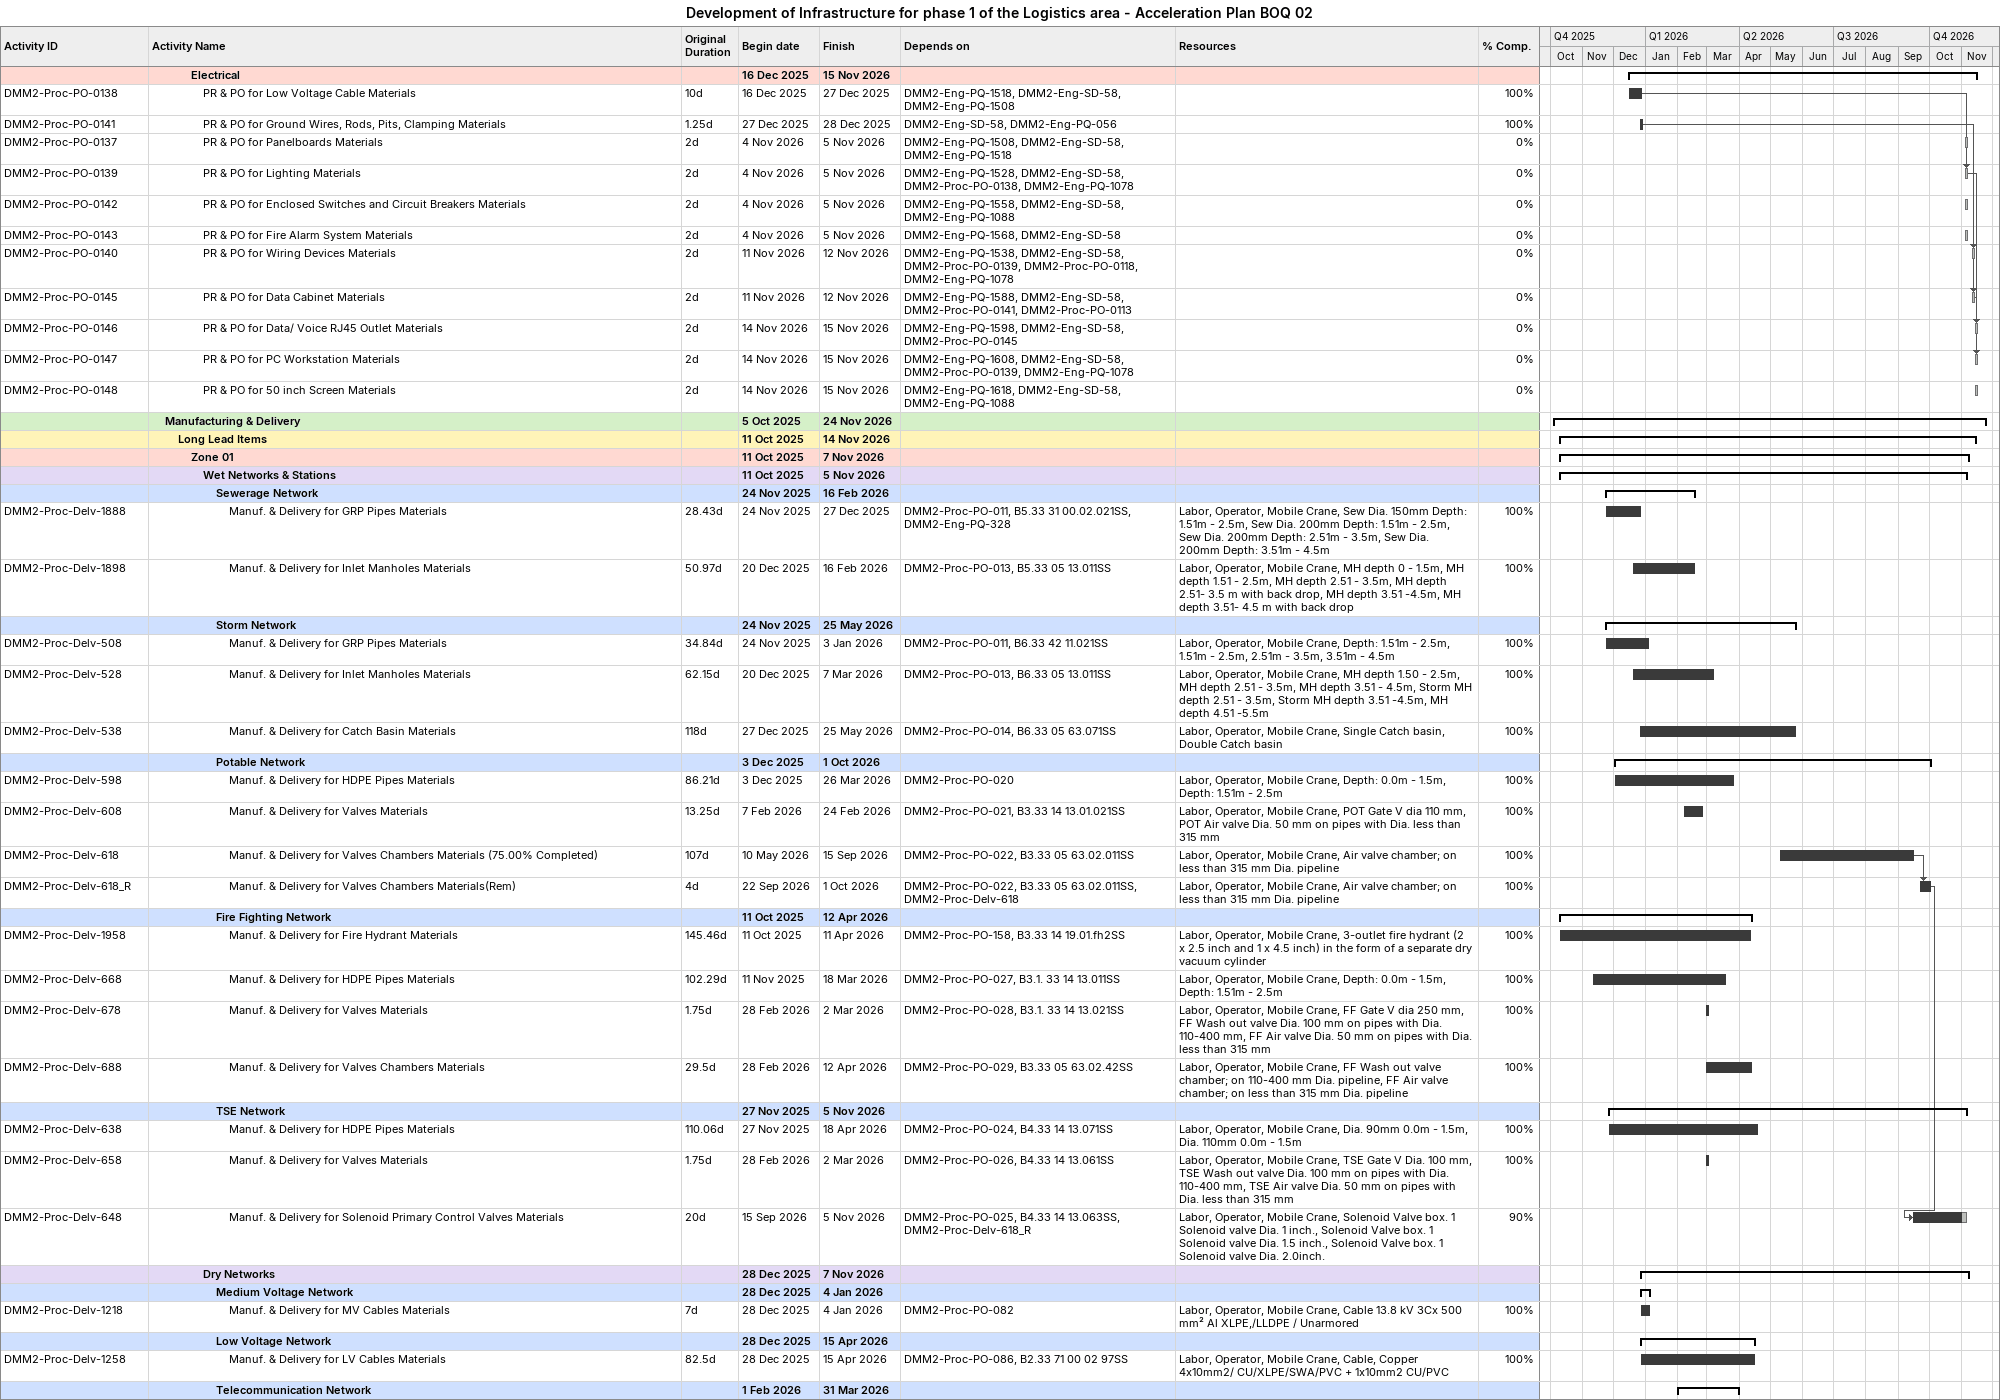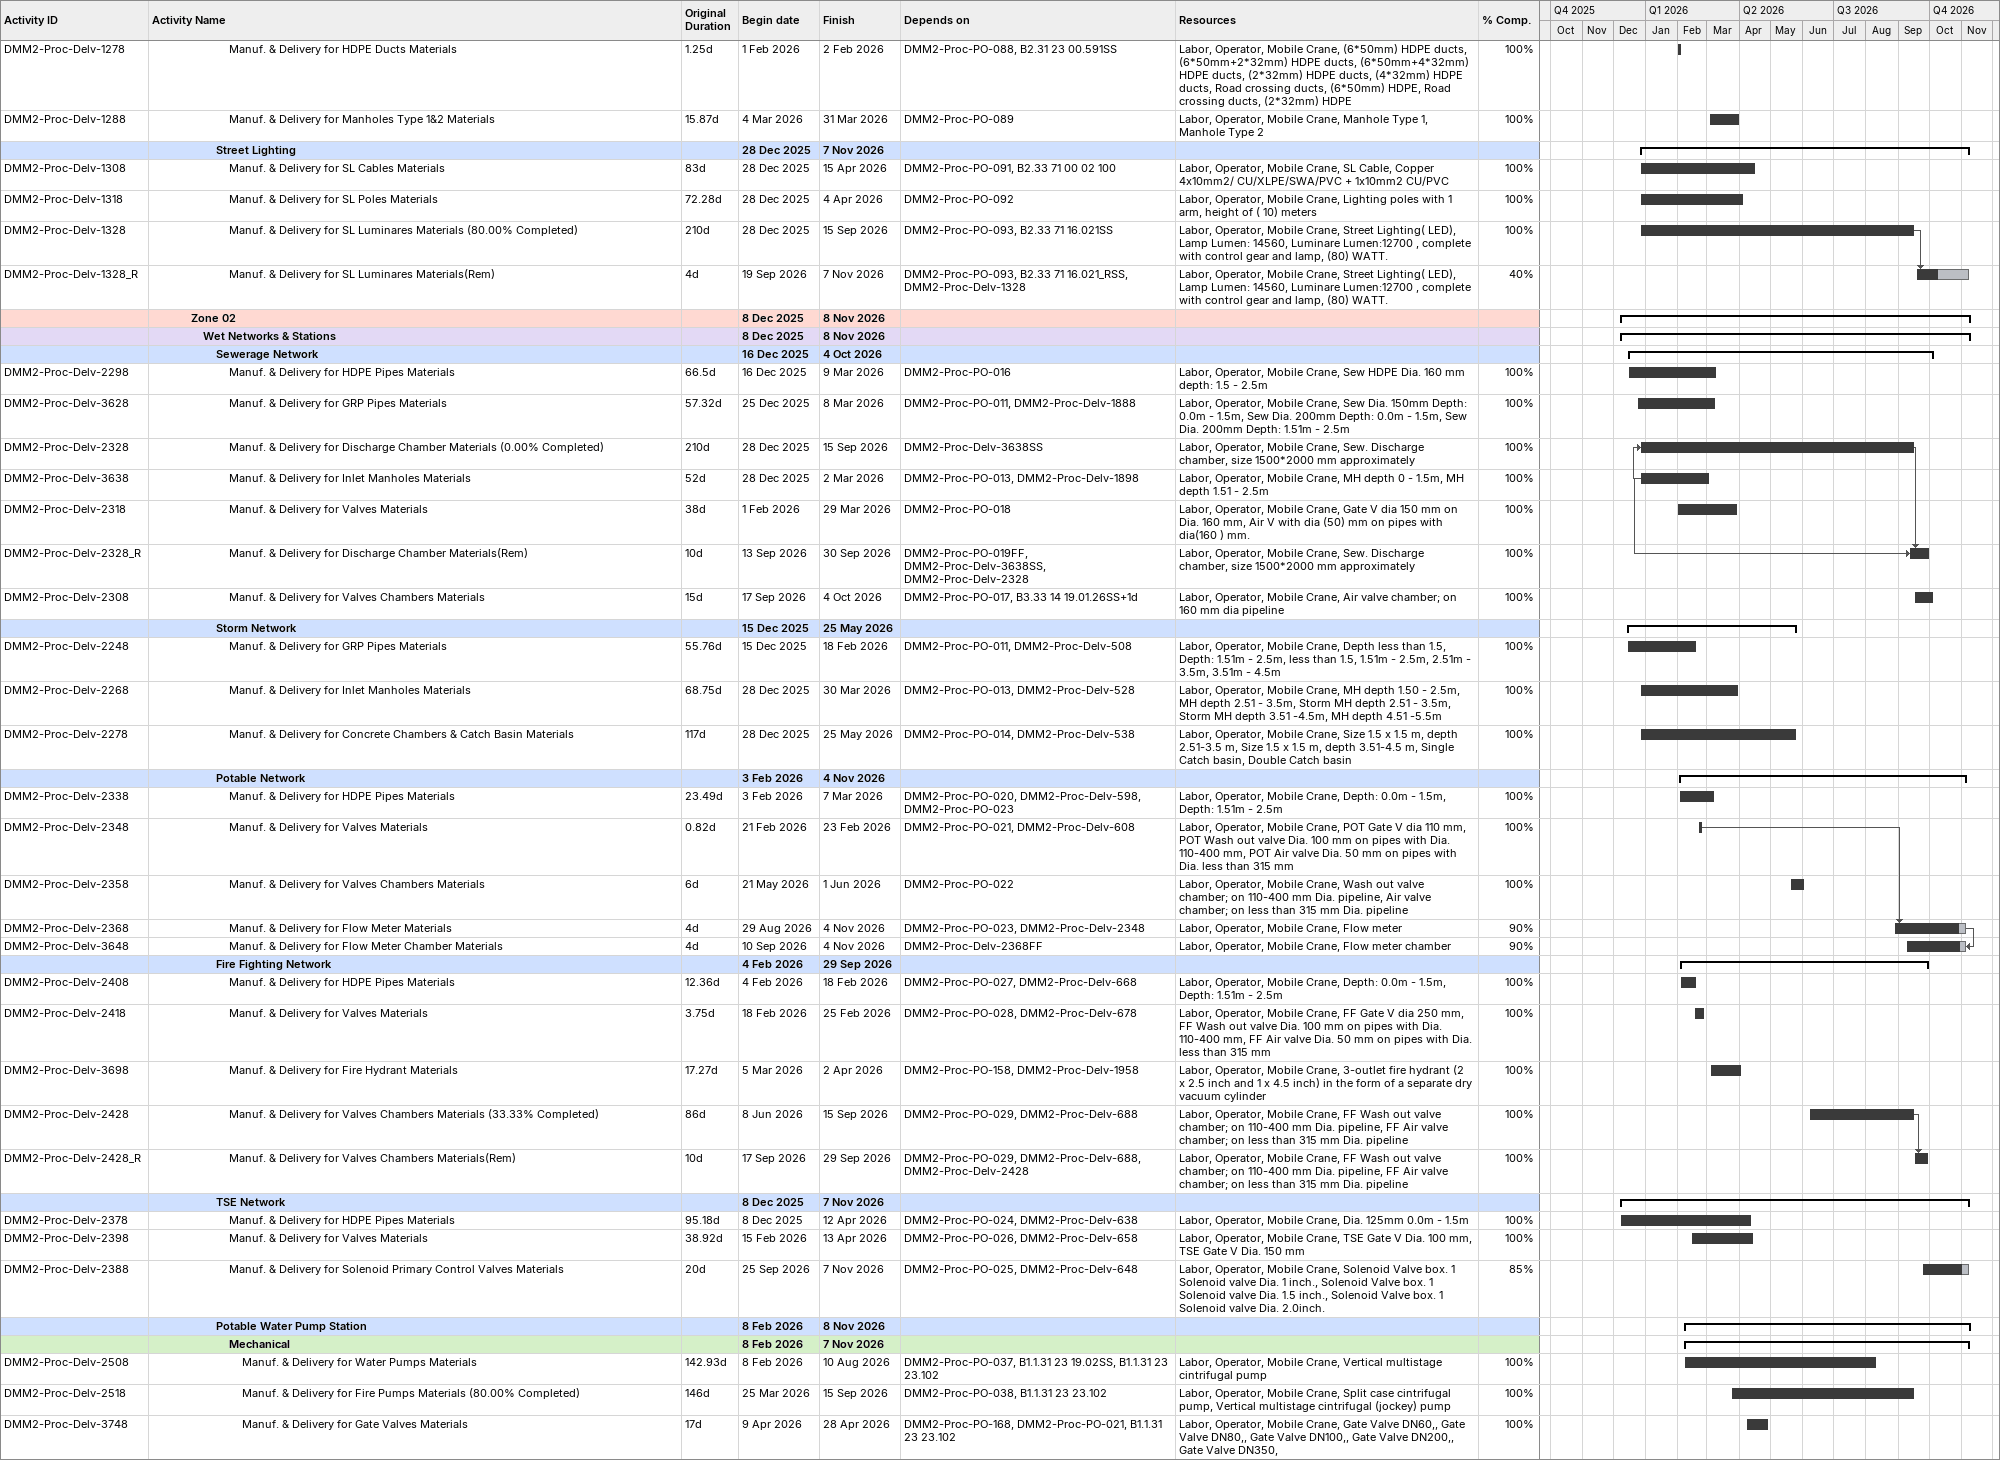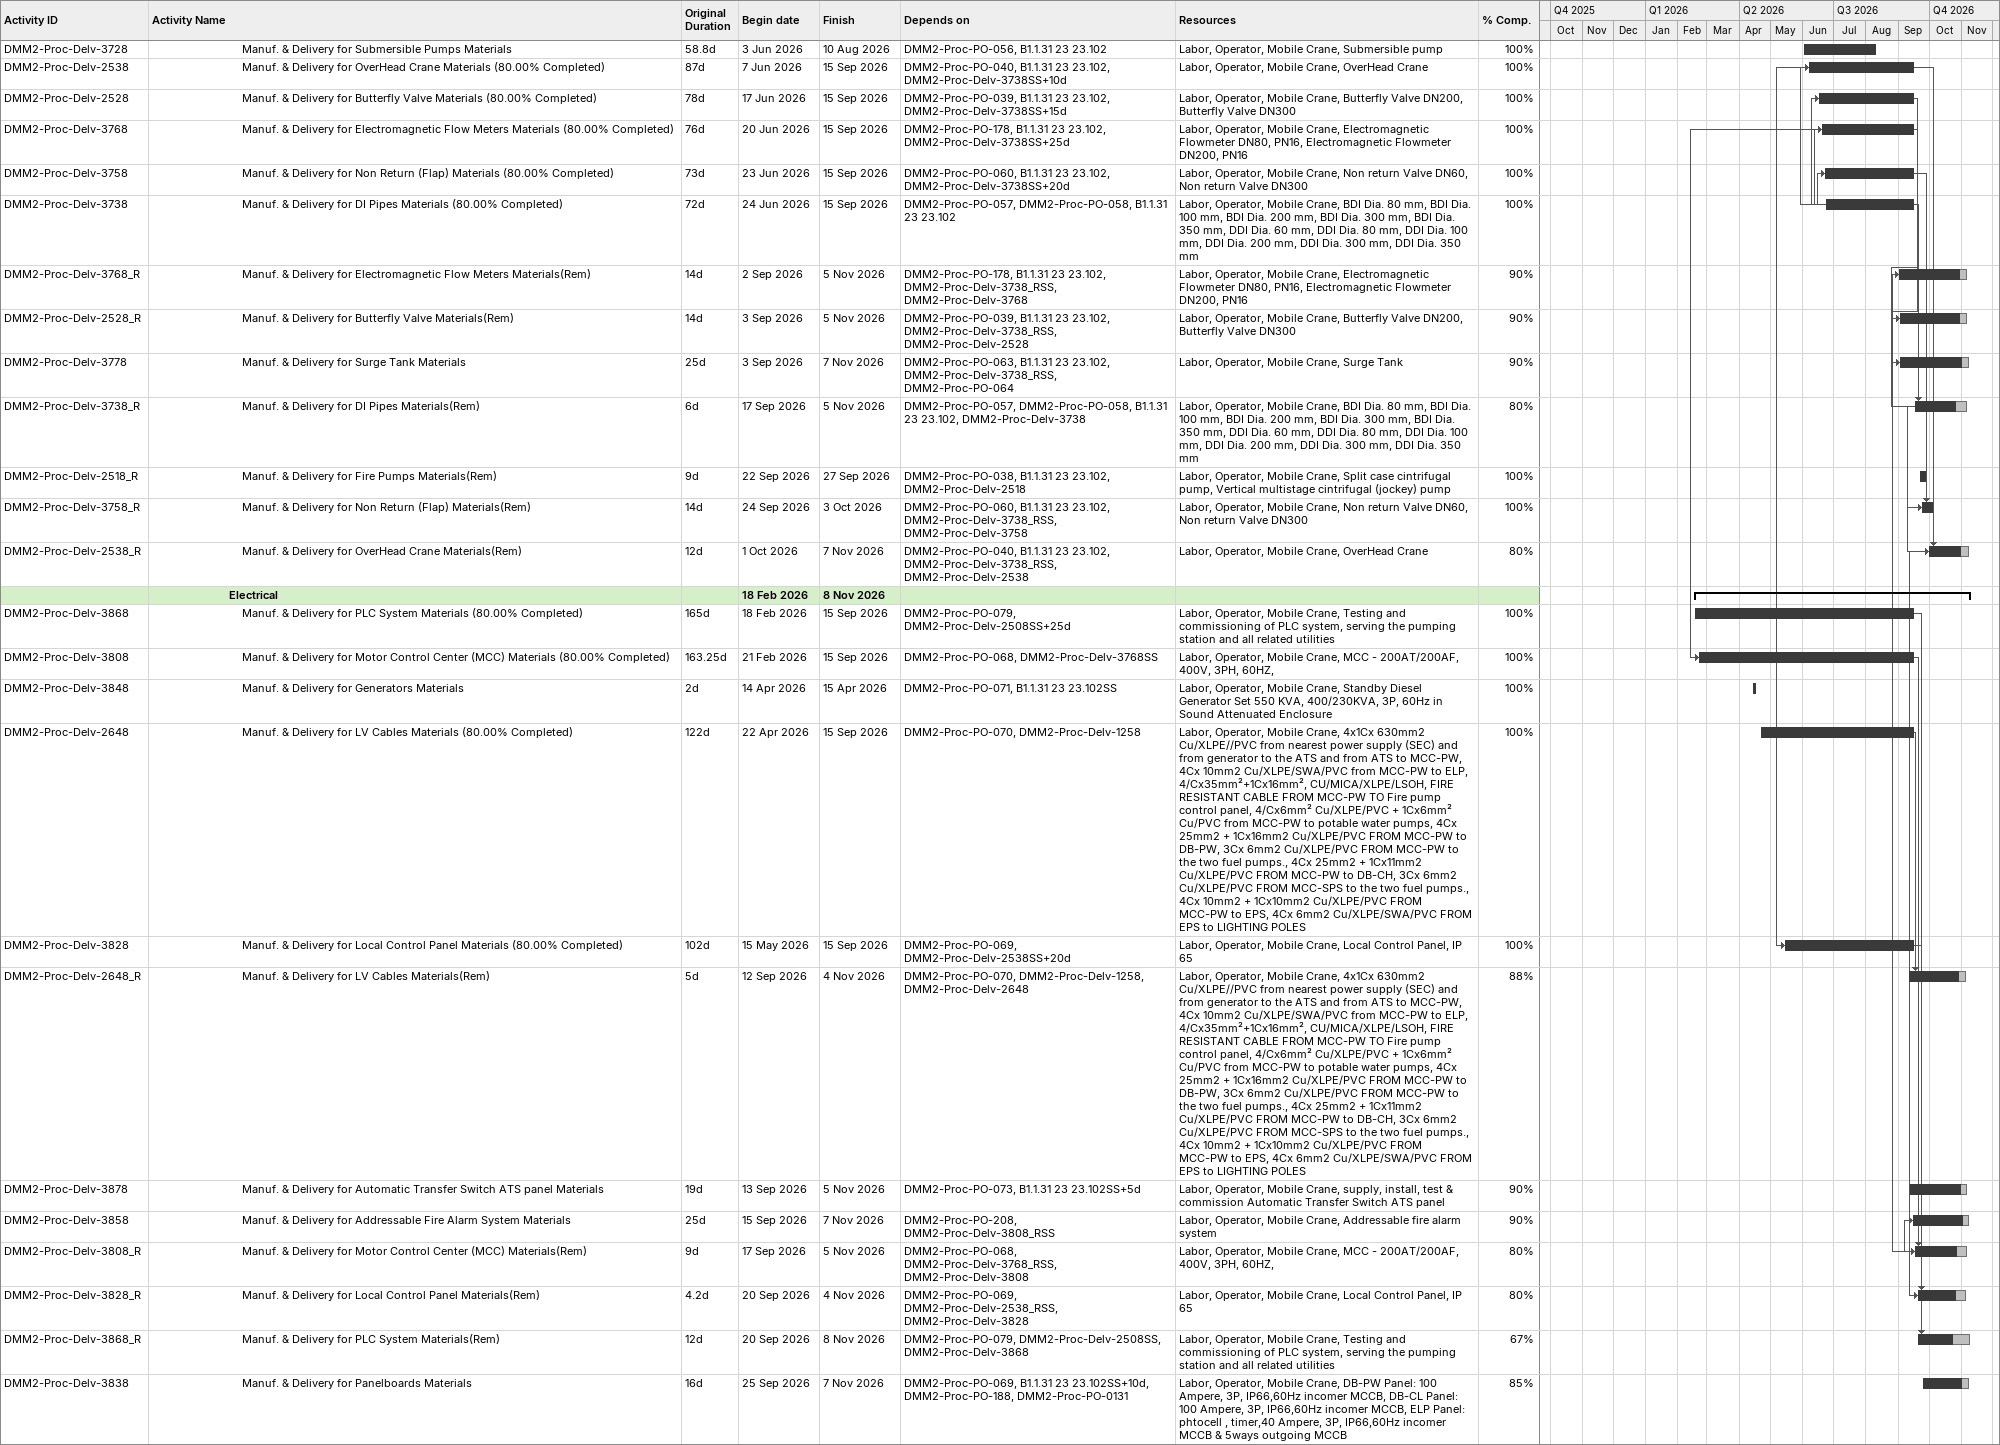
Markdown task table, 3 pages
Development of Infrastructure for phase 1 of the Logistics area - Acceleration Plan BOQ 02

| ID | Level | Task | Original duration | Start | Finish | Predecessors | Resources | % complete |
|---|---|---|---|---|---|---|---|---|
|  | 4 | **Electrical** |  | 2025-12-16 | 2026-11-15 |  |  |  |
| DMM2-Proc-PO-0138 | 5 | PR & PO for Low Voltage Cable Materials | 10d | 2025-12-16 | 2025-12-27 | DMM2-Eng-PQ-1518, DMM2-Eng-SD-58, DMM2-Eng-PQ-1508 |  | 100 |
| DMM2-Proc-PO-0141 | 5 | PR & PO for Ground Wires, Rods, Pits, Clamping Materials | 1.25d | 2025-12-27 | 2025-12-28 | DMM2-Eng-SD-58, DMM2-Eng-PQ-056 |  | 100 |
| DMM2-Proc-PO-0137 | 5 | PR & PO for Panelboards Materials | 2d | 2026-11-04 | 2026-11-05 | DMM2-Eng-PQ-1508, DMM2-Eng-SD-58, DMM2-Eng-PQ-1518 |  | 0 |
| DMM2-Proc-PO-0139 | 5 | PR & PO for Lighting Materials | 2d | 2026-11-04 | 2026-11-05 | DMM2-Eng-PQ-1528, DMM2-Eng-SD-58, DMM2-Proc-PO-0138, DMM2-Eng-PQ-1078 |  | 0 |
| DMM2-Proc-PO-0142 | 5 | PR & PO for Enclosed Switches and Circuit Breakers Materials | 2d | 2026-11-04 | 2026-11-05 | DMM2-Eng-PQ-1558, DMM2-Eng-SD-58, DMM2-Eng-PQ-1088 |  | 0 |
| DMM2-Proc-PO-0143 | 5 | PR & PO for Fire Alarm System Materials | 2d | 2026-11-04 | 2026-11-05 | DMM2-Eng-PQ-1568, DMM2-Eng-SD-58 |  | 0 |
| DMM2-Proc-PO-0140 | 5 | PR & PO for Wiring Devices Materials | 2d | 2026-11-11 | 2026-11-12 | DMM2-Eng-PQ-1538, DMM2-Eng-SD-58, DMM2-Proc-PO-0139, DMM2-Proc-PO-0118, DMM2-Eng-PQ-1078 |  | 0 |
| DMM2-Proc-PO-0145 | 5 | PR & PO for Data Cabinet Materials | 2d | 2026-11-11 | 2026-11-12 | DMM2-Eng-PQ-1588, DMM2-Eng-SD-58, DMM2-Proc-PO-0141, DMM2-Proc-PO-0113 |  | 0 |
| DMM2-Proc-PO-0146 | 5 | PR & PO for Data/ Voice RJ45 Outlet Materials | 2d | 2026-11-14 | 2026-11-15 | DMM2-Eng-PQ-1598, DMM2-Eng-SD-58, DMM2-Proc-PO-0145 |  | 0 |
| DMM2-Proc-PO-0147 | 5 | PR & PO for PC Workstation Materials | 2d | 2026-11-14 | 2026-11-15 | DMM2-Eng-PQ-1608, DMM2-Eng-SD-58, DMM2-Proc-PO-0139, DMM2-Eng-PQ-1078 |  | 0 |
| DMM2-Proc-PO-0148 | 5 | PR & PO for 50 inch Screen Materials | 2d | 2026-11-14 | 2026-11-15 | DMM2-Eng-PQ-1618, DMM2-Eng-SD-58, DMM2-Eng-PQ-1088 |  | 0 |
|  | 2 | **Manufacturing & Delivery** |  | 2025-10-05 | 2026-11-24 |  |  |  |
|  | 3 | **Long Lead Items** |  | 2025-10-11 | 2026-11-14 |  |  |  |
|  | 4 | **Zone 01** |  | 2025-10-11 | 2026-11-07 |  |  |  |
|  | 5 | **Wet Networks & Stations** |  | 2025-10-11 | 2026-11-05 |  |  |  |
|  | 6 | **Sewerage Network** |  | 2025-11-24 | 2026-02-16 |  |  |  |
| DMM2-Proc-Delv-1888 | 7 | Manuf. & Delivery for GRP Pipes Materials | 28.43d | 2025-11-24 | 2025-12-27 | DMM2-Proc-PO-011, B5.33 31 00.02.021SS, DMM2-Eng-PQ-328 | Labor, Operator, Mobile Crane, Sew Dia. 150mm Depth: 1.51m - 2.5m, Sew Dia. 200mm Depth: 1.51m - 2.5m, Sew Dia. 200mm Depth: 2.51m - 3.5m, Sew Dia. 200mm Depth: 3.51m - 4.5m | 100 |
| DMM2-Proc-Delv-1898 | 7 | Manuf. & Delivery for Inlet Manholes Materials | 50.97d | 2025-12-20 | 2026-02-16 | DMM2-Proc-PO-013, B5.33 05 13.011SS | Labor, Operator, Mobile Crane, MH depth 0 - 1.5m, MH depth 1.51 - 2.5m, MH depth 2.51 - 3.5m, MH depth 2.51- 3.5 m with back drop, MH depth 3.51 -4.5m, MH depth 3.51- 4.5 m with back drop | 100 |
|  | 6 | **Storm Network** |  | 2025-11-24 | 2026-05-25 |  |  |  |
| DMM2-Proc-Delv-508 | 7 | Manuf. & Delivery for GRP Pipes Materials | 34.84d | 2025-11-24 | 2026-01-03 | DMM2-Proc-PO-011, B6.33 42 11.021SS | Labor, Operator, Mobile Crane, Depth: 1.51m - 2.5m, 1.51m - 2.5m, 2.51m - 3.5m, 3.51m - 4.5m | 100 |
| DMM2-Proc-Delv-528 | 7 | Manuf. & Delivery for Inlet Manholes Materials | 62.15d | 2025-12-20 | 2026-03-07 | DMM2-Proc-PO-013, B6.33 05 13.011SS | Labor, Operator, Mobile Crane, MH depth 1.50 - 2.5m, MH depth 2.51 - 3.5m, MH depth 3.51 - 4.5m, Storm MH depth 2.51 - 3.5m, Storm MH depth 3.51 -4.5m, MH depth 4.51 -5.5m | 100 |
| DMM2-Proc-Delv-538 | 7 | Manuf. & Delivery for Catch Basin Materials | 118d | 2025-12-27 | 2026-05-25 | DMM2-Proc-PO-014, B6.33 05 63.071SS | Labor, Operator, Mobile Crane, Single Catch basin, Double Catch basin | 100 |
|  | 6 | **Potable Network** |  | 2025-12-03 | 2026-10-01 |  |  |  |
| DMM2-Proc-Delv-598 | 7 | Manuf. & Delivery for HDPE Pipes Materials | 86.21d | 2025-12-03 | 2026-03-26 | DMM2-Proc-PO-020 | Labor, Operator, Mobile Crane, Depth: 0.0m - 1.5m, Depth: 1.51m - 2.5m | 100 |
| DMM2-Proc-Delv-608 | 7 | Manuf. & Delivery for Valves Materials | 13.25d | 2026-02-07 | 2026-02-24 | DMM2-Proc-PO-021, B3.33 14 13.01.021SS | Labor, Operator, Mobile Crane, POT Gate V dia 110 mm, POT Air valve Dia. 50 mm on pipes with Dia. less than 315 mm | 100 |
| DMM2-Proc-Delv-618 | 7 | Manuf. & Delivery for Valves Chambers Materials (75.00% Completed) | 107d | 2026-05-10 | 2026-09-15 | DMM2-Proc-PO-022, B3.33 05 63.02.011SS | Labor, Operator, Mobile Crane, Air valve chamber; on less than 315 mm Dia. pipeline | 100 |
| DMM2-Proc-Delv-618_R | 7 | Manuf. & Delivery for Valves Chambers Materials(Rem) | 4d | 2026-09-22 | 2026-10-01 | DMM2-Proc-PO-022, B3.33 05 63.02.011SS, DMM2-Proc-Delv-618 | Labor, Operator, Mobile Crane, Air valve chamber; on less than 315 mm Dia. pipeline | 100 |
|  | 6 | **Fire Fighting Network** |  | 2025-10-11 | 2026-04-12 |  |  |  |
| DMM2-Proc-Delv-1958 | 7 | Manuf. & Delivery for Fire Hydrant Materials | 145.46d | 2025-10-11 | 2026-04-11 | DMM2-Proc-PO-158, B3.33 14 19.01.fh2SS | Labor, Operator, Mobile Crane, 3-outlet fire hydrant (2 x 2.5 inch and 1 x 4.5 inch) in the form of a separate dry vacuum cylinder | 100 |
| DMM2-Proc-Delv-668 | 7 | Manuf. & Delivery for HDPE Pipes Materials | 102.29d | 2025-11-11 | 2026-03-18 | DMM2-Proc-PO-027, B3.1. 33 14 13.011SS | Labor, Operator, Mobile Crane, Depth: 0.0m - 1.5m, Depth: 1.51m - 2.5m | 100 |
| DMM2-Proc-Delv-678 | 7 | Manuf. & Delivery for Valves Materials | 1.75d | 2026-02-28 | 2026-03-02 | DMM2-Proc-PO-028, B3.1. 33 14 13.021SS | Labor, Operator, Mobile Crane, FF Gate V dia 250 mm, FF Wash out valve Dia. 100 mm on pipes with Dia. 110-400 mm, FF Air valve Dia. 50 mm on pipes with Dia. less than 315 mm | 100 |
| DMM2-Proc-Delv-688 | 7 | Manuf. & Delivery for Valves Chambers Materials | 29.5d | 2026-02-28 | 2026-04-12 | DMM2-Proc-PO-029, B3.33 05 63.02.42SS | Labor, Operator, Mobile Crane, FF Wash out valve chamber; on 110-400 mm Dia. pipeline, FF Air valve chamber; on less than 315 mm Dia. pipeline | 100 |
|  | 6 | **TSE Network** |  | 2025-11-27 | 2026-11-05 |  |  |  |
| DMM2-Proc-Delv-638 | 7 | Manuf. & Delivery for HDPE Pipes Materials | 110.06d | 2025-11-27 | 2026-04-18 | DMM2-Proc-PO-024, B4.33 14 13.071SS | Labor, Operator, Mobile Crane, Dia. 90mm 0.0m - 1.5m, Dia. 110mm 0.0m - 1.5m | 100 |
| DMM2-Proc-Delv-658 | 7 | Manuf. & Delivery for Valves Materials | 1.75d | 2026-02-28 | 2026-03-02 | DMM2-Proc-PO-026, B4.33 14 13.061SS | Labor, Operator, Mobile Crane, TSE Gate V Dia. 100 mm, TSE Wash out valve Dia. 100 mm on pipes with Dia. 110-400 mm, TSE Air valve Dia. 50 mm on pipes with Dia. less than 315 mm | 100 |
| DMM2-Proc-Delv-648 | 7 | Manuf. & Delivery for Solenoid Primary Control Valves Materials | 20d | 2026-09-15 | 2026-11-05 | DMM2-Proc-PO-025, B4.33 14 13.063SS, DMM2-Proc-Delv-618_R | Labor, Operator, Mobile Crane, Solenoid Valve box. 1 Solenoid valve Dia. 1 inch., Solenoid Valve box. 1 Solenoid valve Dia. 1.5 inch., Solenoid Valve box. 1 Solenoid valve Dia. 2.0inch. | 90 |
|  | 5 | **Dry Networks** |  | 2025-12-28 | 2026-11-07 |  |  |  |
|  | 6 | **Medium Voltage Network** |  | 2025-12-28 | 2026-01-04 |  |  |  |
| DMM2-Proc-Delv-1218 | 7 | Manuf. & Delivery for MV Cables Materials | 7d | 2025-12-28 | 2026-01-04 | DMM2-Proc-PO-082 | Labor, Operator, Mobile Crane, Cable 13.8 kV 3Cx 500 mm² Al XLPE,/LLDPE / Unarmored | 100 |
|  | 6 | **Low Voltage Network** |  | 2025-12-28 | 2026-04-15 |  |  |  |
| DMM2-Proc-Delv-1258 | 7 | Manuf. & Delivery for LV Cables Materials | 82.5d | 2025-12-28 | 2026-04-15 | DMM2-Proc-PO-086, B2.33 71 00 02 97SS | Labor, Operator, Mobile Crane, Cable, Copper 4x10mm2/ CU/XLPE/SWA/PVC + 1x10mm2 CU/PVC | 100 |
|  | 6 | **Telecommunication Network** |  | 2026-02-01 | 2026-03-31 |  |  |  |
| DMM2-Proc-Delv-1278 | 7 | Manuf. & Delivery for HDPE Ducts Materials | 1.25d | 2026-02-01 | 2026-02-02 | DMM2-Proc-PO-088, B2.31 23 00.591SS | Labor, Operator, Mobile Crane, (6*50mm) HDPE ducts, (6*50mm+2*32mm) HDPE ducts, (6*50mm+4*32mm) HDPE ducts, (2*32mm) HDPE ducts, (4*32mm) HDPE ducts, Road crossing ducts, (6*50mm) HDPE, Road crossing ducts, (2*32mm) HDPE | 100 |
| DMM2-Proc-Delv-1288 | 7 | Manuf. & Delivery for Manholes Type 1&2 Materials | 15.87d | 2026-03-04 | 2026-03-31 | DMM2-Proc-PO-089 | Labor, Operator, Mobile Crane, Manhole Type 1, Manhole Type 2 | 100 |
|  | 6 | **Street Lighting** |  | 2025-12-28 | 2026-11-07 |  |  |  |
| DMM2-Proc-Delv-1308 | 7 | Manuf. & Delivery for SL Cables Materials | 83d | 2025-12-28 | 2026-04-15 | DMM2-Proc-PO-091, B2.33 71 00 02 100 | Labor, Operator, Mobile Crane, SL Cable, Copper 4x10mm2/ CU/XLPE/SWA/PVC + 1x10mm2 CU/PVC | 100 |
| DMM2-Proc-Delv-1318 | 7 | Manuf. & Delivery for SL Poles Materials | 72.28d | 2025-12-28 | 2026-04-04 | DMM2-Proc-PO-092 | Labor, Operator, Mobile Crane, Lighting poles with 1 arm, height of ( 10) meters | 100 |
| DMM2-Proc-Delv-1328 | 7 | Manuf. & Delivery for SL Luminares Materials (80.00% Completed) | 210d | 2025-12-28 | 2026-09-15 | DMM2-Proc-PO-093, B2.33 71 16.021SS | Labor, Operator, Mobile Crane, Street Lighting( LED), Lamp Lumen: 14560, Luminare Lumen:12700 , complete with control gear and lamp, (80) WATT. | 100 |
| DMM2-Proc-Delv-1328_R | 7 | Manuf. & Delivery for SL Luminares Materials(Rem) | 4d | 2026-09-19 | 2026-11-07 | DMM2-Proc-PO-093, B2.33 71 16.021_RSS, DMM2-Proc-Delv-1328 | Labor, Operator, Mobile Crane, Street Lighting( LED), Lamp Lumen: 14560, Luminare Lumen:12700 , complete with control gear and lamp, (80) WATT. | 40 |
|  | 4 | **Zone 02** |  | 2025-12-08 | 2026-11-08 |  |  |  |
|  | 5 | **Wet Networks & Stations** |  | 2025-12-08 | 2026-11-08 |  |  |  |
|  | 6 | **Sewerage Network** |  | 2025-12-16 | 2026-10-04 |  |  |  |
| DMM2-Proc-Delv-2298 | 7 | Manuf. & Delivery for HDPE Pipes Materials | 66.5d | 2025-12-16 | 2026-03-09 | DMM2-Proc-PO-016 | Labor, Operator, Mobile Crane, Sew HDPE Dia. 160 mm depth: 1.5 - 2.5m | 100 |
| DMM2-Proc-Delv-3628 | 7 | Manuf. & Delivery for GRP Pipes Materials | 57.32d | 2025-12-25 | 2026-03-08 | DMM2-Proc-PO-011, DMM2-Proc-Delv-1888 | Labor, Operator, Mobile Crane, Sew Dia. 150mm Depth: 0.0m - 1.5m, Sew Dia. 200mm Depth: 0.0m - 1.5m, Sew Dia. 200mm Depth: 1.51m - 2.5m | 100 |
| DMM2-Proc-Delv-2328 | 7 | Manuf. & Delivery for Discharge Chamber Materials (0.00% Completed) | 210d | 2025-12-28 | 2026-09-15 | DMM2-Proc-Delv-3638SS | Labor, Operator, Mobile Crane, Sew. Discharge chamber, size 1500*2000 mm approximately | 100 |
| DMM2-Proc-Delv-3638 | 7 | Manuf. & Delivery for Inlet Manholes Materials | 52d | 2025-12-28 | 2026-03-02 | DMM2-Proc-PO-013, DMM2-Proc-Delv-1898 | Labor, Operator, Mobile Crane, MH depth 0 - 1.5m, MH depth 1.51 - 2.5m | 100 |
| DMM2-Proc-Delv-2318 | 7 | Manuf. & Delivery for Valves Materials | 38d | 2026-02-01 | 2026-03-29 | DMM2-Proc-PO-018 | Labor, Operator, Mobile Crane, Gate V dia 150 mm on Dia. 160 mm, Air V with dia (50) mm on pipes with dia(160 ) mm. | 100 |
| DMM2-Proc-Delv-2328_R | 7 | Manuf. & Delivery for Discharge Chamber Materials(Rem) | 10d | 2026-09-13 | 2026-09-30 | DMM2-Proc-PO-019FF, DMM2-Proc-Delv-3638SS, DMM2-Proc-Delv-2328 | Labor, Operator, Mobile Crane, Sew. Discharge chamber, size 1500*2000 mm approximately | 100 |
| DMM2-Proc-Delv-2308 | 7 | Manuf. & Delivery for Valves Chambers Materials | 15d | 2026-09-17 | 2026-10-04 | DMM2-Proc-PO-017, B3.33 14 19.01.26SS+1d | Labor, Operator, Mobile Crane, Air valve chamber; on 160 mm dia pipeline | 100 |
|  | 6 | **Storm Network** |  | 2025-12-15 | 2026-05-25 |  |  |  |
| DMM2-Proc-Delv-2248 | 7 | Manuf. & Delivery for GRP Pipes Materials | 55.76d | 2025-12-15 | 2026-02-18 | DMM2-Proc-PO-011, DMM2-Proc-Delv-508 | Labor, Operator, Mobile Crane, Depth less than 1.5, Depth: 1.51m - 2.5m, less than 1.5, 1.51m - 2.5m, 2.51m - 3.5m, 3.51m - 4.5m | 100 |
| DMM2-Proc-Delv-2268 | 7 | Manuf. & Delivery for Inlet Manholes Materials | 68.75d | 2025-12-28 | 2026-03-30 | DMM2-Proc-PO-013, DMM2-Proc-Delv-528 | Labor, Operator, Mobile Crane, MH depth 1.50 - 2.5m, MH depth 2.51 - 3.5m, Storm MH depth 2.51 - 3.5m, Storm MH depth 3.51 -4.5m, MH depth 4.51 -5.5m | 100 |
| DMM2-Proc-Delv-2278 | 7 | Manuf. & Delivery for Concrete Chambers & Catch Basin Materials | 117d | 2025-12-28 | 2026-05-25 | DMM2-Proc-PO-014, DMM2-Proc-Delv-538 | Labor, Operator, Mobile Crane, Size 1.5 x 1.5 m, depth 2.51-3.5 m, Size 1.5 x 1.5 m, depth 3.51-4.5 m, Single Catch basin, Double Catch basin | 100 |
|  | 6 | **Potable Network** |  | 2026-02-03 | 2026-11-04 |  |  |  |
| DMM2-Proc-Delv-2338 | 7 | Manuf. & Delivery for HDPE Pipes Materials | 23.49d | 2026-02-03 | 2026-03-07 | DMM2-Proc-PO-020, DMM2-Proc-Delv-598, DMM2-Proc-PO-023 | Labor, Operator, Mobile Crane, Depth: 0.0m - 1.5m, Depth: 1.51m - 2.5m | 100 |
| DMM2-Proc-Delv-2348 | 7 | Manuf. & Delivery for Valves Materials | 0.82d | 2026-02-21 | 2026-02-23 | DMM2-Proc-PO-021, DMM2-Proc-Delv-608 | Labor, Operator, Mobile Crane, POT Gate V dia 110 mm, POT Wash out valve Dia. 100 mm on pipes with Dia. 110-400 mm, POT Air valve Dia. 50 mm on pipes with Dia. less than 315 mm | 100 |
| DMM2-Proc-Delv-2358 | 7 | Manuf. & Delivery for Valves Chambers Materials | 6d | 2026-05-21 | 2026-06-01 | DMM2-Proc-PO-022 | Labor, Operator, Mobile Crane, Wash out valve chamber; on 110-400 mm Dia. pipeline, Air valve chamber; on less than 315 mm Dia. pipeline | 100 |
| DMM2-Proc-Delv-2368 | 7 | Manuf. & Delivery for Flow Meter Materials | 4d | 2026-08-29 | 2026-11-04 | DMM2-Proc-PO-023, DMM2-Proc-Delv-2348 | Labor, Operator, Mobile Crane, Flow meter | 90 |
| DMM2-Proc-Delv-3648 | 7 | Manuf. & Delivery for Flow Meter Chamber Materials | 4d | 2026-09-10 | 2026-11-04 | DMM2-Proc-Delv-2368FF | Labor, Operator, Mobile Crane, Flow meter chamber | 90 |
|  | 6 | **Fire Fighting Network** |  | 2026-02-04 | 2026-09-29 |  |  |  |
| DMM2-Proc-Delv-2408 | 7 | Manuf. & Delivery for HDPE Pipes Materials | 12.36d | 2026-02-04 | 2026-02-18 | DMM2-Proc-PO-027, DMM2-Proc-Delv-668 | Labor, Operator, Mobile Crane, Depth: 0.0m - 1.5m, Depth: 1.51m - 2.5m | 100 |
| DMM2-Proc-Delv-2418 | 7 | Manuf. & Delivery for Valves Materials | 3.75d | 2026-02-18 | 2026-02-25 | DMM2-Proc-PO-028, DMM2-Proc-Delv-678 | Labor, Operator, Mobile Crane, FF Gate V dia 250 mm, FF Wash out valve Dia. 100 mm on pipes with Dia. 110-400 mm, FF Air valve Dia. 50 mm on pipes with Dia. less than 315 mm | 100 |
| DMM2-Proc-Delv-3698 | 7 | Manuf. & Delivery for Fire Hydrant Materials | 17.27d | 2026-03-05 | 2026-04-02 | DMM2-Proc-PO-158, DMM2-Proc-Delv-1958 | Labor, Operator, Mobile Crane, 3-outlet fire hydrant (2 x 2.5 inch and 1 x 4.5 inch) in the form of a separate dry vacuum cylinder | 100 |
| DMM2-Proc-Delv-2428 | 7 | Manuf. & Delivery for Valves Chambers Materials (33.33% Completed) | 86d | 2026-06-08 | 2026-09-15 | DMM2-Proc-PO-029, DMM2-Proc-Delv-688 | Labor, Operator, Mobile Crane, FF Wash out valve chamber; on 110-400 mm Dia. pipeline, FF Air valve chamber; on less than 315 mm Dia. pipeline | 100 |
| DMM2-Proc-Delv-2428_R | 7 | Manuf. & Delivery for Valves Chambers Materials(Rem) | 10d | 2026-09-17 | 2026-09-29 | DMM2-Proc-PO-029, DMM2-Proc-Delv-688, DMM2-Proc-Delv-2428 | Labor, Operator, Mobile Crane, FF Wash out valve chamber; on 110-400 mm Dia. pipeline, FF Air valve chamber; on less than 315 mm Dia. pipeline | 100 |
|  | 6 | **TSE Network** |  | 2025-12-08 | 2026-11-07 |  |  |  |
| DMM2-Proc-Delv-2378 | 7 | Manuf. & Delivery for HDPE Pipes Materials | 95.18d | 2025-12-08 | 2026-04-12 | DMM2-Proc-PO-024, DMM2-Proc-Delv-638 | Labor, Operator, Mobile Crane, Dia. 125mm 0.0m - 1.5m | 100 |
| DMM2-Proc-Delv-2398 | 7 | Manuf. & Delivery for Valves Materials | 38.92d | 2026-02-15 | 2026-04-13 | DMM2-Proc-PO-026, DMM2-Proc-Delv-658 | Labor, Operator, Mobile Crane, TSE Gate V Dia. 100 mm, TSE Gate V Dia. 150 mm | 100 |
| DMM2-Proc-Delv-2388 | 7 | Manuf. & Delivery for Solenoid Primary Control Valves Materials | 20d | 2026-09-25 | 2026-11-07 | DMM2-Proc-PO-025, DMM2-Proc-Delv-648 | Labor, Operator, Mobile Crane, Solenoid Valve box. 1 Solenoid valve Dia. 1 inch., Solenoid Valve box. 1 Solenoid valve Dia. 1.5 inch., Solenoid Valve box. 1 Solenoid valve Dia. 2.0inch. | 85 |
|  | 6 | **Potable Water Pump Station** |  | 2026-02-08 | 2026-11-08 |  |  |  |
|  | 7 | **Mechanical** |  | 2026-02-08 | 2026-11-07 |  |  |  |
| DMM2-Proc-Delv-2508 | 8 | Manuf. & Delivery for Water Pumps Materials | 142.93d | 2026-02-08 | 2026-08-10 | DMM2-Proc-PO-037, B1.1.31 23 19.02SS, B1.1.31 23 23.102 | Labor, Operator, Mobile Crane, Vertical multistage cintrifugal pump | 100 |
| DMM2-Proc-Delv-2518 | 8 | Manuf. & Delivery for Fire Pumps Materials (80.00% Completed) | 146d | 2026-03-25 | 2026-09-15 | DMM2-Proc-PO-038, B1.1.31 23 23.102 | Labor, Operator, Mobile Crane, Split case cintrifugal pump, Vertical multistage cintrifugal (jockey) pump | 100 |
| DMM2-Proc-Delv-3748 | 8 | Manuf. & Delivery for Gate Valves Materials | 17d | 2026-04-09 | 2026-04-28 | DMM2-Proc-PO-168, DMM2-Proc-PO-021, B1.1.31 23 23.102 | Labor, Operator, Mobile Crane, Gate Valve DN60,, Gate Valve DN80,, Gate Valve DN100,, Gate Valve DN200,, Gate Valve DN350, | 100 |
| DMM2-Proc-Delv-3728 | 8 | Manuf. & Delivery for Submersible Pumps Materials | 58.8d | 2026-06-03 | 2026-08-10 | DMM2-Proc-PO-056, B1.1.31 23 23.102 | Labor, Operator, Mobile Crane, Submersible pump | 100 |
| DMM2-Proc-Delv-2538 | 8 | Manuf. & Delivery for OverHead Crane Materials (80.00% Completed) | 87d | 2026-06-07 | 2026-09-15 | DMM2-Proc-PO-040, B1.1.31 23 23.102, DMM2-Proc-Delv-3738SS+10d | Labor, Operator, Mobile Crane, OverHead Crane | 100 |
| DMM2-Proc-Delv-2528 | 8 | Manuf. & Delivery for Butterfly Valve Materials (80.00% Completed) | 78d | 2026-06-17 | 2026-09-15 | DMM2-Proc-PO-039, B1.1.31 23 23.102, DMM2-Proc-Delv-3738SS+15d | Labor, Operator, Mobile Crane, Butterfly Valve DN200, Butterfly Valve DN300 | 100 |
| DMM2-Proc-Delv-3768 | 8 | Manuf. & Delivery for Electromagnetic Flow Meters Materials (80.00% Completed) | 76d | 2026-06-20 | 2026-09-15 | DMM2-Proc-PO-178, B1.1.31 23 23.102, DMM2-Proc-Delv-3738SS+25d | Labor, Operator, Mobile Crane, Electromagnetic Flowmeter DN80, PN16, Electromagnetic Flowmeter DN200, PN16 | 100 |
| DMM2-Proc-Delv-3758 | 8 | Manuf. & Delivery for Non Return (Flap) Materials (80.00% Completed) | 73d | 2026-06-23 | 2026-09-15 | DMM2-Proc-PO-060, B1.1.31 23 23.102, DMM2-Proc-Delv-3738SS+20d | Labor, Operator, Mobile Crane, Non return Valve DN60, Non return Valve DN300 | 100 |
| DMM2-Proc-Delv-3738 | 8 | Manuf. & Delivery for DI Pipes Materials (80.00% Completed) | 72d | 2026-06-24 | 2026-09-15 | DMM2-Proc-PO-057, DMM2-Proc-PO-058, B1.1.31 23 23.102 | Labor, Operator, Mobile Crane, BDI Dia. 80 mm, BDI Dia. 100 mm, BDI Dia. 200 mm, BDI Dia. 300 mm, BDI Dia. 350 mm, DDI Dia. 60 mm, DDI Dia. 80 mm, DDI Dia. 100 mm, DDI Dia. 200 mm, DDI Dia. 300 mm, DDI Dia. 350 mm | 100 |
| DMM2-Proc-Delv-3768_R | 8 | Manuf. & Delivery for Electromagnetic Flow Meters Materials(Rem) | 14d | 2026-09-02 | 2026-11-05 | DMM2-Proc-PO-178, B1.1.31 23 23.102, DMM2-Proc-Delv-3738_RSS, DMM2-Proc-Delv-3768 | Labor, Operator, Mobile Crane, Electromagnetic Flowmeter DN80, PN16, Electromagnetic Flowmeter DN200, PN16 | 90 |
| DMM2-Proc-Delv-2528_R | 8 | Manuf. & Delivery for Butterfly Valve Materials(Rem) | 14d | 2026-09-03 | 2026-11-05 | DMM2-Proc-PO-039, B1.1.31 23 23.102, DMM2-Proc-Delv-3738_RSS, DMM2-Proc-Delv-2528 | Labor, Operator, Mobile Crane, Butterfly Valve DN200, Butterfly Valve DN300 | 90 |
| DMM2-Proc-Delv-3778 | 8 | Manuf. & Delivery for Surge Tank Materials | 25d | 2026-09-03 | 2026-11-07 | DMM2-Proc-PO-063, B1.1.31 23 23.102, DMM2-Proc-Delv-3738_RSS, DMM2-Proc-PO-064 | Labor, Operator, Mobile Crane, Surge Tank | 90 |
| DMM2-Proc-Delv-3738_R | 8 | Manuf. & Delivery for DI Pipes Materials(Rem) | 6d | 2026-09-17 | 2026-11-05 | DMM2-Proc-PO-057, DMM2-Proc-PO-058, B1.1.31 23 23.102, DMM2-Proc-Delv-3738 | Labor, Operator, Mobile Crane, BDI Dia. 80 mm, BDI Dia. 100 mm, BDI Dia. 200 mm, BDI Dia. 300 mm, BDI Dia. 350 mm, DDI Dia. 60 mm, DDI Dia. 80 mm, DDI Dia. 100 mm, DDI Dia. 200 mm, DDI Dia. 300 mm, DDI Dia. 350 mm | 80 |
| DMM2-Proc-Delv-2518_R | 8 | Manuf. & Delivery for Fire Pumps Materials(Rem) | 9d | 2026-09-22 | 2026-09-27 | DMM2-Proc-PO-038, B1.1.31 23 23.102, DMM2-Proc-Delv-2518 | Labor, Operator, Mobile Crane, Split case cintrifugal pump, Vertical multistage cintrifugal (jockey) pump | 100 |
| DMM2-Proc-Delv-3758_R | 8 | Manuf. & Delivery for Non Return (Flap) Materials(Rem) | 14d | 2026-09-24 | 2026-10-03 | DMM2-Proc-PO-060, B1.1.31 23 23.102, DMM2-Proc-Delv-3738_RSS, DMM2-Proc-Delv-3758 | Labor, Operator, Mobile Crane, Non return Valve DN60, Non return Valve DN300 | 100 |
| DMM2-Proc-Delv-2538_R | 8 | Manuf. & Delivery for OverHead Crane Materials(Rem) | 12d | 2026-10-01 | 2026-11-07 | DMM2-Proc-PO-040, B1.1.31 23 23.102, DMM2-Proc-Delv-3738_RSS, DMM2-Proc-Delv-2538 | Labor, Operator, Mobile Crane, OverHead Crane | 80 |
|  | 7 | **Electrical** |  | 2026-02-18 | 2026-11-08 |  |  |  |
| DMM2-Proc-Delv-3868 | 8 | Manuf. & Delivery for PLC System Materials (80.00% Completed) | 165d | 2026-02-18 | 2026-09-15 | DMM2-Proc-PO-079, DMM2-Proc-Delv-2508SS+25d | Labor, Operator, Mobile Crane, Testing and commissioning of PLC system, serving the pumping station and all related utilities | 100 |
| DMM2-Proc-Delv-3808 | 8 | Manuf. & Delivery for Motor Control Center (MCC) Materials (80.00% Completed) | 163.25d | 2026-02-21 | 2026-09-15 | DMM2-Proc-PO-068, DMM2-Proc-Delv-3768SS | Labor, Operator, Mobile Crane, MCC - 200AT/200AF, 400V, 3PH, 60HZ, | 100 |
| DMM2-Proc-Delv-3848 | 8 | Manuf. & Delivery for Generators Materials | 2d | 2026-04-14 | 2026-04-15 | DMM2-Proc-PO-071, B1.1.31 23 23.102SS | Labor, Operator, Mobile Crane, Standby Diesel Generator Set 550 KVA, 400/230KVA, 3P, 60Hz in Sound Attenuated Enclosure | 100 |
| DMM2-Proc-Delv-2648 | 8 | Manuf. & Delivery for LV Cables Materials (80.00% Completed) | 122d | 2026-04-22 | 2026-09-15 | DMM2-Proc-PO-070, DMM2-Proc-Delv-1258 | Labor, Operator, Mobile Crane, 4x1Cx 630mm2 Cu/XLPE//PVC from nearest power supply (SEC) and from generator to the ATS and from ATS to MCC-PW, 4Cx 10mm2 Cu/XLPE/SWA/PVC from MCC-PW to ELP, 4/Cx35mm²+1Cx16mm², CU/MICA/XLPE/LSOH, FIRE RESISTANT CABLE FROM MCC-PW TO Fire pump control panel, 4/Cx6mm² Cu/XLPE/PVC + 1Cx6mm² Cu/PVC from MCC-PW to potable water pumps, 4Cx 25mm2 + 1Cx16mm2 Cu/XLPE/PVC FROM MCC-PW to DB-PW, 3Cx 6mm2 Cu/XLPE/PVC FROM MCC-PW to the two fuel pumps., 4Cx 25mm2 + 1Cx11mm2 Cu/XLPE/PVC FROM MCC-PW to DB-CH, 3Cx 6mm2 Cu/XLPE/PVC FROM MCC-SPS to the two fuel pumps., 4Cx 10mm2 + 1Cx10mm2 Cu/XLPE/PVC FROM MCC-PW to EPS, 4Cx 6mm2 Cu/XLPE/SWA/PVC FROM EPS to LIGHTING POLES | 100 |
| DMM2-Proc-Delv-3828 | 8 | Manuf. & Delivery for Local Control Panel Materials (80.00% Completed) | 102d | 2026-05-15 | 2026-09-15 | DMM2-Proc-PO-069, DMM2-Proc-Delv-2538SS+20d | Labor, Operator, Mobile Crane, Local Control Panel, IP 65 | 100 |
| DMM2-Proc-Delv-2648_R | 8 | Manuf. & Delivery for LV Cables Materials(Rem) | 5d | 2026-09-12 | 2026-11-04 | DMM2-Proc-PO-070, DMM2-Proc-Delv-1258, DMM2-Proc-Delv-2648 | Labor, Operator, Mobile Crane, 4x1Cx 630mm2 Cu/XLPE//PVC from nearest power supply (SEC) and from generator to the ATS and from ATS to MCC-PW, 4Cx 10mm2 Cu/XLPE/SWA/PVC from MCC-PW to ELP, 4/Cx35mm²+1Cx16mm², CU/MICA/XLPE/LSOH, FIRE RESISTANT CABLE FROM MCC-PW TO Fire pump control panel, 4/Cx6mm² Cu/XLPE/PVC + 1Cx6mm² Cu/PVC from MCC-PW to potable water pumps, 4Cx 25mm2 + 1Cx16mm2 Cu/XLPE/PVC FROM MCC-PW to DB-PW, 3Cx 6mm2 Cu/XLPE/PVC FROM MCC-PW to the two fuel pumps., 4Cx 25mm2 + 1Cx11mm2 Cu/XLPE/PVC FROM MCC-PW to DB-CH, 3Cx 6mm2 Cu/XLPE/PVC FROM MCC-SPS to the two fuel pumps., 4Cx 10mm2 + 1Cx10mm2 Cu/XLPE/PVC FROM MCC-PW to EPS, 4Cx 6mm2 Cu/XLPE/SWA/PVC FROM EPS to LIGHTING POLES | 88 |
| DMM2-Proc-Delv-3878 | 8 | Manuf. & Delivery for Automatic Transfer Switch ATS panel Materials | 19d | 2026-09-13 | 2026-11-05 | DMM2-Proc-PO-073, B1.1.31 23 23.102SS+5d | Labor, Operator, Mobile Crane, supply, install, test & commission Automatic Transfer Switch ATS panel | 90 |
| DMM2-Proc-Delv-3858 | 8 | Manuf. & Delivery for Addressable Fire Alarm System Materials | 25d | 2026-09-15 | 2026-11-07 | DMM2-Proc-PO-208, DMM2-Proc-Delv-3808_RSS | Labor, Operator, Mobile Crane, Addressable fire alarm system | 90 |
| DMM2-Proc-Delv-3808_R | 8 | Manuf. & Delivery for Motor Control Center (MCC) Materials(Rem) | 9d | 2026-09-17 | 2026-11-05 | DMM2-Proc-PO-068, DMM2-Proc-Delv-3768_RSS, DMM2-Proc-Delv-3808 | Labor, Operator, Mobile Crane, MCC - 200AT/200AF, 400V, 3PH, 60HZ, | 80 |
| DMM2-Proc-Delv-3828_R | 8 | Manuf. & Delivery for Local Control Panel Materials(Rem) | 4.2d | 2026-09-20 | 2026-11-04 | DMM2-Proc-PO-069, DMM2-Proc-Delv-2538_RSS, DMM2-Proc-Delv-3828 | Labor, Operator, Mobile Crane, Local Control Panel, IP 65 | 80 |
| DMM2-Proc-Delv-3868_R | 8 | Manuf. & Delivery for PLC System Materials(Rem) | 12d | 2026-09-20 | 2026-11-08 | DMM2-Proc-PO-079, DMM2-Proc-Delv-2508SS, DMM2-Proc-Delv-3868 | Labor, Operator, Mobile Crane, Testing and commissioning of PLC system, serving the pumping station and all related utilities | 67 |
| DMM2-Proc-Delv-3838 | 8 | Manuf. & Delivery for Panelboards Materials | 16d | 2026-09-25 | 2026-11-07 | DMM2-Proc-PO-069, B1.1.31 23 23.102SS+10d, DMM2-Proc-PO-188, DMM2-Proc-PO-0131 | Labor, Operator, Mobile Crane, DB-PW Panel: 100 Ampere, 3P, IP66,60Hz incomer MCCB, DB-CL Panel: 100 Ampere, 3P, IP66,60Hz incomer MCCB, ELP Panel: phtocell , timer,40 Ampere, 3P, IP66,60Hz incomer MCCB & 5ways outgoing MCCB | 85 |
